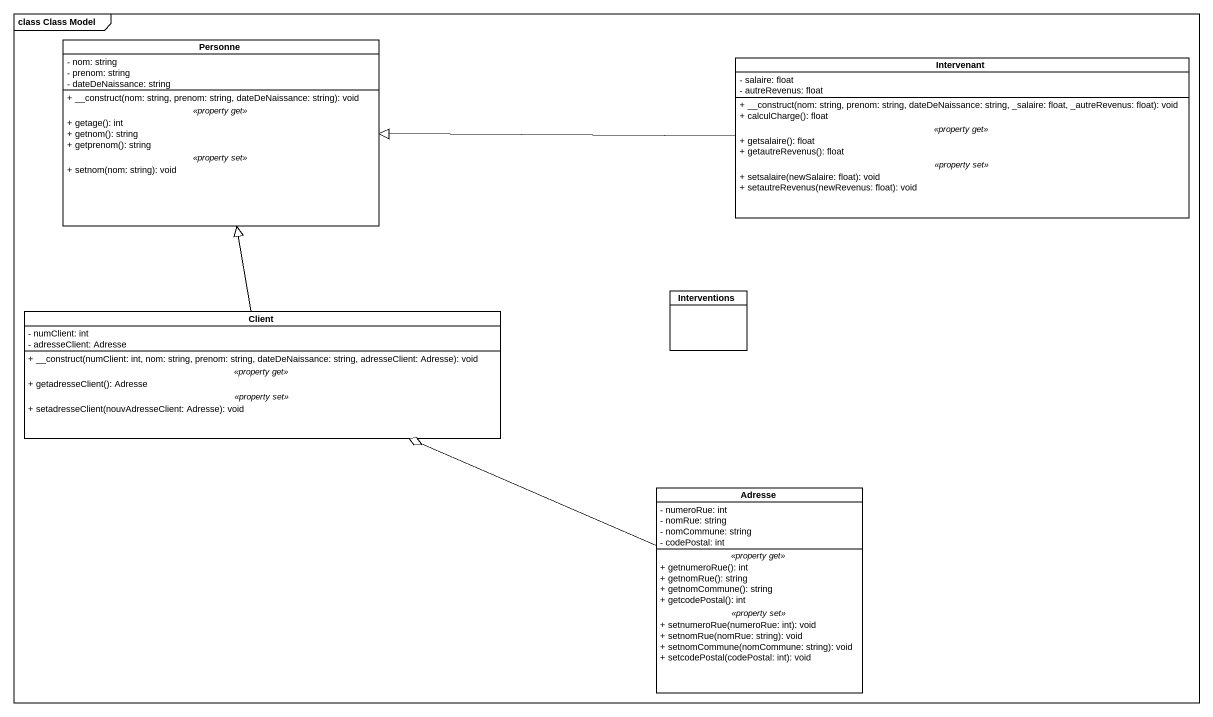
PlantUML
@startuml
mainframe class Class Model
hide circle
hide empty members
skinparam classAttributeIconSize 0
class Personne {
  - nom: string
  - prenom: string
  - dateDeNaissance: string
  --
  + __construct(nom: string, prenom: string, dateDeNaissance: string): void
  .. <<property get>> ..
  + getage(): int
  + getnom(): string
  + getprenom(): string
  .. <<property set>> ..
  + setnom(nom: string): void
}
class Intervenant {
  - salaire: float
  - autreRevenus: float
  --
  + __construct(nom: string, prenom: string, dateDeNaissance: string, _salaire: float, _autreRevenus: float): void
  + calculCharge(): float
  .. <<property get>> ..
  + getsalaire(): float
  + getautreRevenus(): float
  .. <<property set>> ..
  + setsalaire(newSalaire: float): void
  + setautreRevenus(newRevenus: float): void
}
class Client {
  - numClient: int
  - adresseClient: Adresse
  --
  + __construct(numClient: int, nom: string, prenom: string, dateDeNaissance: string, adresseClient: Adresse): void
  .. <<property get>> ..
  + getadresseClient(): Adresse
  .. <<property set>> ..
  + setadresseClient(nouvAdresseClient: Adresse): void
}
class Interventions
class Adresse {
  - numeroRue: int
  - nomRue: string
  - nomCommune: string
  - codePostal: int
  .. <<property get>> ..
  + getnumeroRue(): int
  + getnomRue(): string
  + getnomCommune(): string
  + getcodePostal(): int
  .. <<property set>> ..
  + setnumeroRue(numeroRue: int): void
  + setnomRue(nomRue: string): void
  + setnomCommune(nomCommune: string): void
  + setcodePostal(codePostal: int): void
}
Intervenant -left-|> Personne
Client -up-|> Personne
Adresse -left-o Client
@enduml
